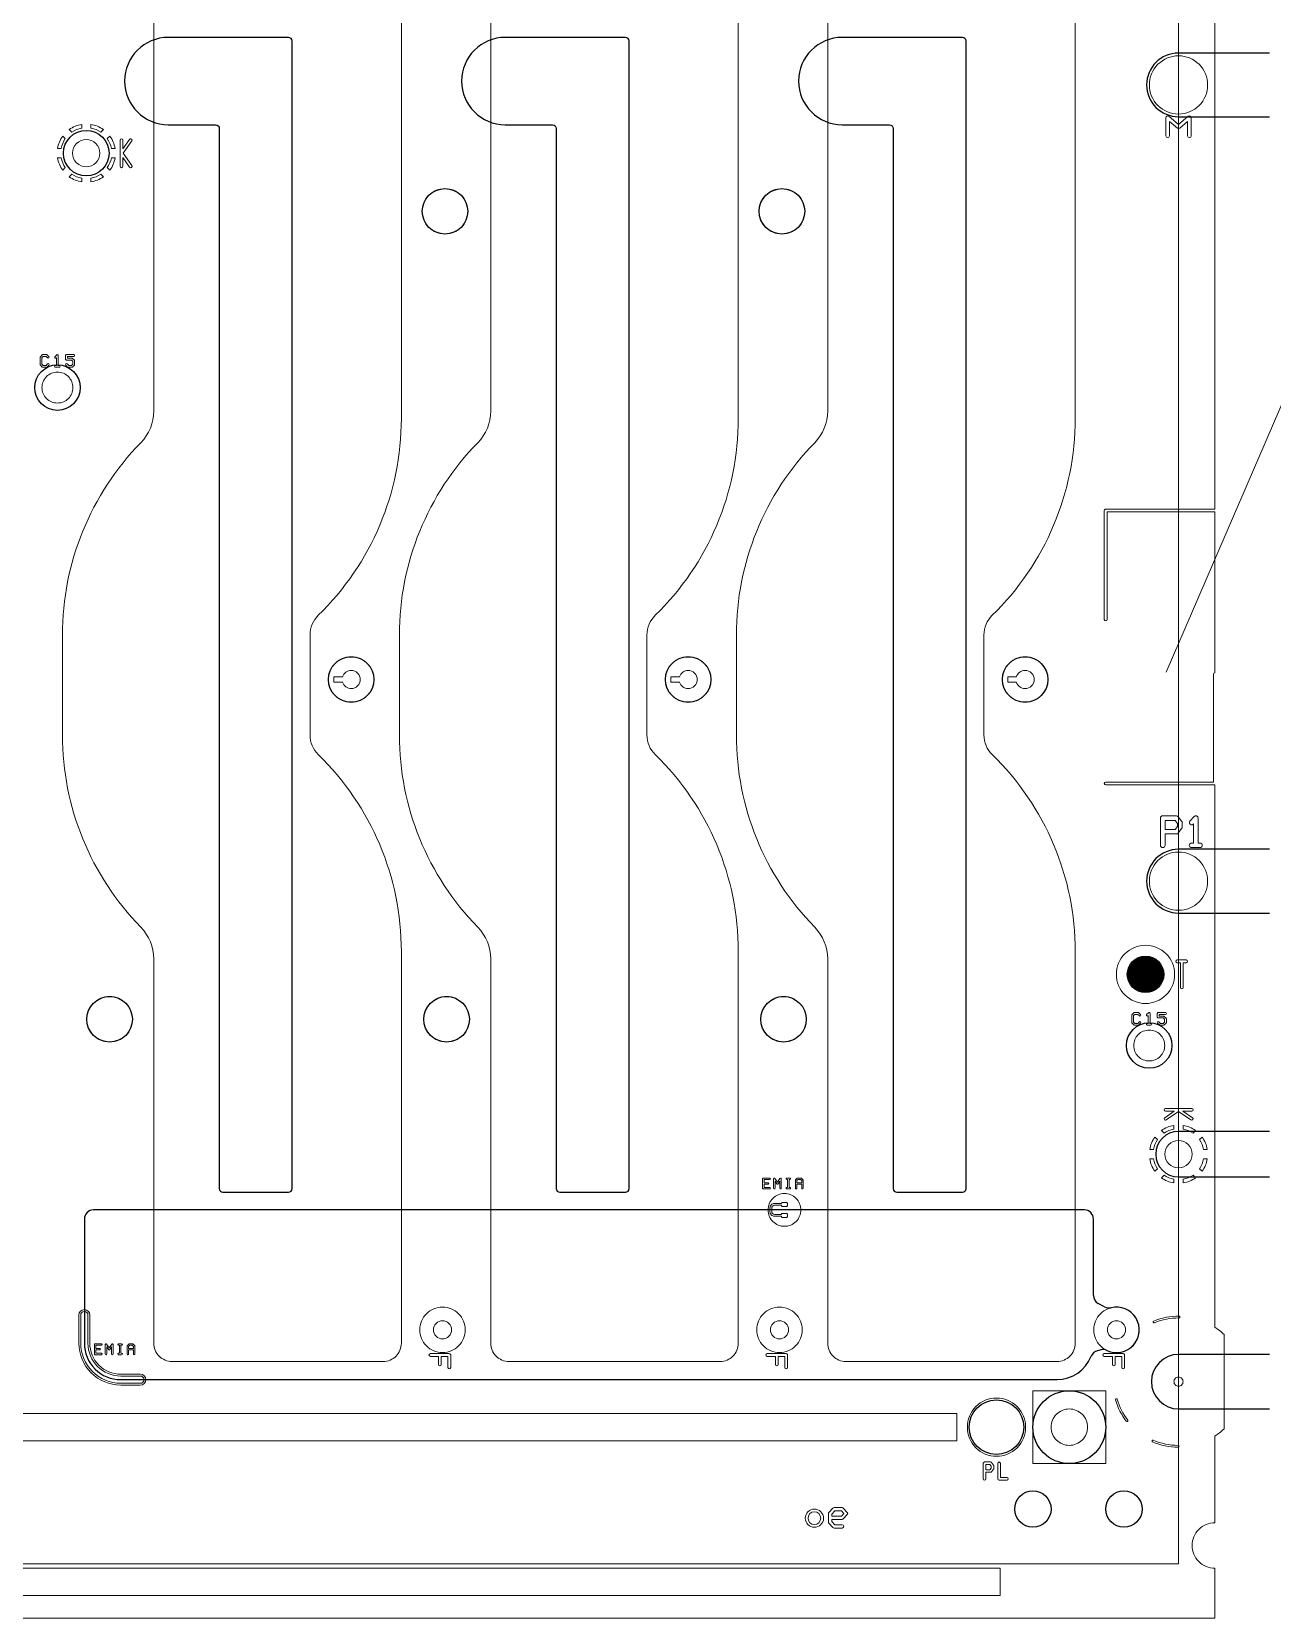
# Model space of a CAD drawing. Extents: x 2864 to 3941, y 2420 to 3182.
# Drawn here: x 3676.7 to 3744.8, y 2662.4 to 2749.6 of the extents above; entities that cross this region are included whole.
import ezdxf

# ---------------------------------------------------------------- set-up
doc = ezdxf.new("R2010")
doc.units = 0
doc.layers.get('0').update_dxf_attribs({"lineweight": 0})
doc.layers.add('EMI-T', color=6, linetype='Continuous', lineweight=0)
doc.layers.add('備註', color=1, linetype='Continuous', lineweight=0)
doc.layers.add('emia-b-panel_layer1', color=2, linetype='Continuous')
doc.layers.add('peta-b_layer0', color=1, linetype='Continuous')

# ---------------------------------------------------------------- blocks, each defined once
blk = doc.blocks.new('PAD_R1')
at = {"const_width": 0.5}
blk.add_lwpolyline([(0.25, 0, 1), (-0.25, 0, 1)], format="xyb", close=True, dxfattribs=at)

msp = doc.modelspace()

# ---------------------------------------------------------------- linework, layer by layer
for p, q in [((3679.42031, 2744.30387), (3679.42031, 2744.50672)), ((3678.51949, 2743.72363), (3678.37606, 2743.86707)), ((3678.37606, 2741.98567), (3678.51949, 2742.12911)), ((3678.0825, 2731.16149), (3678.18184, 2731.16149)), ((3740.6207, 2704.76868), (3740.85448, 2704.76868)), ((3738.0549, 2695.01307), (3738.15424, 2695.01307)), ((3740.43836, 2689.93044), (3739.91644, 2690.29039)), ((3739.42031, 2689.30387), (3739.42031, 2689.50672)), ((3738.51949, 2688.72363), (3738.37606, 2688.86707)), ((3738.37606, 2686.98567), (3738.51949, 2687.12911)), ((3718.23875, 2686.01816), (3718.32484, 2686.01816)), ((3681.52896, 2676.90886), (3681.61505, 2676.90886))]:
    msp.add_line(p, q)
at = {"linetype": 'Continuous'}
for points in [[(3741.67031, 2847.43305), (3741.67031, 2723.37297), (3735.67031, 2723.37297, 0.414239), (3735.59481, 2723.29747), (3735.59481, 2717.29747, 1), (3735.74581, 2717.29747), (3735.74581, 2723.22197), (3741.67031, 2723.22197), (3741.67031, 2714.37297, 0.414239), (3741.59481, 2714.29747), (3741.59481, 2708.37297), (3735.67031, 2708.37297, 1), (3735.67031, 2708.22197), (3741.67031, 2708.22197), (3741.67031, 2678.4197, -0.044688), (3742.17031, 2678.01674), (3742.17031, 2672.83601, -0.044688), (3741.67031, 2672.43305), (3741.67031, 2667.67637, 0.414215), (3740.42031, 2666.42637, 0.414215), (3741.67031, 2665.17637), (3741.67031, 2662.42637), (3487.67031, 2662.42637)], [(3678.72961, 2744.22062), (3678.87305, 2744.07719, -0.106991), (3679.42031, 2744.30387)], [(3679.92031, 2744.50672), (3679.92031, 2744.30387, -0.106992), (3680.46757, 2744.07719), (3680.611, 2744.22062)], [(3740.36873, 2743.88086), (3740.36873, 2744.87424, 0.63678), (3740.20452, 2744.9509), (3739.6727, 2744.50772), (3739.14089, 2744.9509, 0.63678), (3738.97668, 2744.87424), (3738.97668, 2743.88086, 1), (3739.17668, 2743.88086), (3739.17668, 2744.66073)], [(3739.17668, 2744.66073), (3739.60869, 2744.30073, 0.362064), (3739.73672, 2744.30073), (3740.16873, 2744.66073)], [(3740.16873, 2744.66073), (3740.16873, 2743.88086, 1), (3740.36873, 2743.88086)], [(3678.08996, 2743.17637), (3678.29281, 2743.17637, -0.106992), (3678.51949, 2743.72363)], [(3680.96456, 2743.86707), (3680.82112, 2743.72363, -0.106991), (3681.04781, 2743.17637), (3681.25066, 2743.17637)], [(3681.68764, 2743.16194), (3681.68764, 2743.64129, 1), (3681.53764, 2743.64129), (3681.53764, 2742.20089, 1), (3681.68764, 2742.20089), (3681.68764, 2742.68024)], [(3682.17107, 2742.24347), (3681.70375, 2742.92109), (3682.17107, 2743.59871, 1), (3682.04759, 2743.68387), (3681.68764, 2743.16194)], [(3678.51949, 2742.12911, -0.106993), (3678.29281, 2742.67637), (3678.08996, 2742.67637)], [(3681.25066, 2742.67637), (3681.04781, 2742.67637, -0.106992), (3680.82112, 2742.12911), (3680.96456, 2741.98567)], [(3681.68764, 2742.68024), (3682.04759, 2742.15831, 1), (3682.17107, 2742.24347)], [(3679.42031, 2741.34602), (3679.42031, 2741.54887, -0.106992), (3678.87305, 2741.77556), (3678.72961, 2741.63212)], [(3680.611, 2741.63212), (3680.46757, 2741.77556, -0.106991), (3679.92031, 2741.54887), (3679.92031, 2741.34602)], [(3678.18184, 2731.16149, 1), (3678.18184, 2731.26149), (3678.1325, 2731.26149), (3678.1325, 2731.80752, 0.669786), (3678.04699, 2731.84272), (3677.94781, 2731.74353, 1), (3678.01852, 2731.67282), (3678.0325, 2731.68681)], [(3678.0325, 2731.68681), (3678.0325, 2731.26149), (3677.98316, 2731.26149, 1), (3677.98316, 2731.16149), (3678.0825, 2731.16149)], [(3739.86833, 2705.89281), (3739.86833, 2706.14427, 0.163734), (3739.84291, 2706.21983), (3739.6553, 2706.46829, 0.23584), (3739.55537, 2706.51819), (3738.80353, 2706.51819, 0.414226), (3738.67853, 2706.39319), (3738.67853, 2705.64389)], [(3738.67853, 2705.64389), (3738.67853, 2704.89459, 1), (3738.92853, 2704.89459), (3738.92853, 2705.51889), (3739.55537, 2705.51889, 0.235848), (3739.6553, 2705.5688), (3739.84291, 2705.81726, 0.163746), (3739.86833, 2705.89281)], [(3740.85448, 2704.76868, 1), (3740.85448, 2705.01668), (3740.7447, 2705.01668), (3740.7447, 2706.39268, 0.681877), (3740.52979, 2706.477), (3740.29636, 2706.22737, 1), (3740.4775, 2706.05799), (3740.4967, 2706.07852)], [(3740.4967, 2706.07852), (3740.4967, 2705.01668), (3740.38693, 2705.01668, 1), (3740.38693, 2704.76868), (3740.6207, 2704.76868)], [(3738.15424, 2695.01307, 1), (3738.15424, 2695.11307), (3738.1049, 2695.11307), (3738.1049, 2695.6591, 0.669786), (3738.01939, 2695.6943), (3737.9202, 2695.59511, 1), (3737.99092, 2695.5244), (3738.0049, 2695.53839)], [(3738.0049, 2695.53839), (3738.0049, 2695.11307), (3737.95556, 2695.11307, 1), (3737.95556, 2695.01307), (3738.0549, 2695.01307)], [(3739.91644, 2690.29039), (3740.39579, 2690.29039, 1), (3740.39579, 2690.44039), (3738.95539, 2690.44039, 1), (3738.95539, 2690.29039), (3739.43473, 2690.29039)], [(3739.43473, 2690.29039), (3738.91281, 2689.93044, 1), (3738.99797, 2689.80696), (3739.67559, 2690.27429), (3740.35321, 2689.80696, 1), (3740.43836, 2689.93044)], [(3738.72961, 2689.22062), (3738.87305, 2689.07719, -0.106991), (3739.42031, 2689.30387)], [(3739.92031, 2689.50672), (3739.92031, 2689.30387, -0.106992), (3740.46757, 2689.07719), (3740.611, 2689.22062)], [(3738.08996, 2688.17637), (3738.29281, 2688.17637, -0.106992), (3738.51949, 2688.72363)], [(3740.96456, 2688.86707), (3740.82112, 2688.72363, -0.106991), (3741.0478, 2688.17637), (3741.25065, 2688.17637)], [(3738.51949, 2687.12911, -0.106991), (3738.29281, 2687.67637), (3738.08996, 2687.67637)], [(3741.25065, 2687.67637), (3741.0478, 2687.67637, -0.106992), (3740.82112, 2687.12911), (3740.96456, 2686.98568)], [(3739.42031, 2686.34602), (3739.42031, 2686.54887, -0.106992), (3738.87305, 2686.77556), (3738.72961, 2686.63212)], [(3740.611, 2686.63212), (3740.46757, 2686.77556, -0.106993), (3739.92031, 2686.54887), (3739.92031, 2686.34602)], [(3717.21093, 2686.01816, 1), (3717.21093, 2686.09816), (3716.90656, 2686.09816), (3716.90656, 2686.27644), (3717.12484, 2686.27644, 1), (3717.12484, 2686.35644), (3716.90656, 2686.35644), (3716.90656, 2686.53472), (3717.21093, 2686.53472, 1), (3717.21093, 2686.61472), (3716.86656, 2686.61472, 0.414265), (3716.82656, 2686.57472), (3716.82656, 2686.31644)], [(3716.82656, 2686.31644), (3716.82656, 2686.05816, 0.414265), (3716.86656, 2686.01816), (3717.21093, 2686.01816)], [(3717.63874, 2686.38855), (3717.49984, 2686.59691, 0.743057), (3717.42656, 2686.57462), (3717.42656, 2686.05816, 1), (3717.50656, 2686.05816), (3717.50656, 2686.44261)], [(3717.50656, 2686.44261), (3717.60546, 2686.29425, 0.535232), (3717.67203, 2686.29425), (3717.77093, 2686.44261)], [(3717.85093, 2686.05816), (3717.85093, 2686.57462, 0.743057), (3717.77765, 2686.59691), (3717.63874, 2686.38855)], [(3717.77093, 2686.44261), (3717.77093, 2686.05816, 1), (3717.85093, 2686.05816)], [(3718.32484, 2686.01816, 1), (3718.32484, 2686.09816), (3718.27875, 2686.09816), (3718.27875, 2686.53472), (3718.32484, 2686.53472, 1), (3718.32484, 2686.61472), (3718.23875, 2686.61472), (3718.15265, 2686.61472, 1), (3718.15265, 2686.53472), (3718.19874, 2686.53472), (3718.19874, 2686.09816), (3718.15265, 2686.09816, 1), (3718.15265, 2686.01816), (3718.23875, 2686.01816)], [(3719.05093, 2686.05816), (3719.05093, 2686.31644), (3719.05093, 2686.48834, 0.200868), (3719.03922, 2686.51691), (3718.95312, 2686.603, 0.200868), (3718.92455, 2686.61472), (3718.75294, 2686.61472, 0.200868), (3718.72437, 2686.603), (3718.63827, 2686.51691, 0.200868), (3718.62656, 2686.48834), (3718.62656, 2686.31644)], [(3718.62656, 2686.31644), (3718.62656, 2686.05816, 1), (3718.70656, 2686.05816), (3718.70656, 2686.27644), (3718.97093, 2686.27644), (3718.97093, 2686.05816, 1), (3719.05093, 2686.05816)], [(3738.30754, 2678.75847, 1), (3738.34539, 2678.66591, -0.099109), (3739.6945, 2678.92629, 1), (3739.69519, 2679.02629)], [(3680.50114, 2676.90886, 1), (3680.50114, 2676.98886), (3680.19677, 2676.98886), (3680.19677, 2677.16714), (3680.41505, 2677.16714, 1), (3680.41505, 2677.24714), (3680.19677, 2677.24714), (3680.19677, 2677.42542), (3680.50114, 2677.42542, 1), (3680.50114, 2677.50542), (3680.15677, 2677.50542, 0.414265), (3680.11677, 2677.46542), (3680.11677, 2677.20714)], [(3680.11677, 2677.20714), (3680.11677, 2676.94886, 0.414265), (3680.15677, 2676.90886), (3680.50114, 2676.90886)], [(3680.92896, 2677.27925), (3680.79006, 2677.48761, 0.743057), (3680.71677, 2677.46532), (3680.71677, 2676.94886, 1), (3680.79677, 2676.94886), (3680.79677, 2677.33331)], [(3680.79677, 2677.33331), (3680.89568, 2677.18495, 0.535232), (3680.96224, 2677.18495), (3681.06114, 2677.33331)], [(3681.14114, 2676.94886), (3681.14114, 2677.46532, 0.743057), (3681.06786, 2677.48761), (3680.92896, 2677.27925)], [(3681.06114, 2677.33331), (3681.06114, 2676.94886, 1), (3681.14114, 2676.94886)], [(3681.61505, 2676.90886, 1), (3681.61505, 2676.98886), (3681.56896, 2676.98886), (3681.56896, 2677.42542), (3681.61505, 2677.42542, 1), (3681.61505, 2677.50542), (3681.52896, 2677.50542), (3681.44287, 2677.50542, 1), (3681.44287, 2677.42542), (3681.48896, 2677.42542), (3681.48896, 2676.98886), (3681.44287, 2676.98886, 1), (3681.44287, 2676.90886), (3681.52896, 2676.90886)], [(3682.34114, 2676.94886), (3682.34114, 2677.20714), (3682.34114, 2677.37904, 0.200868), (3682.32943, 2677.40761), (3682.24334, 2677.4937, 0.200868), (3682.21476, 2677.50542), (3682.04315, 2677.50542, 0.200868), (3682.01458, 2677.4937), (3681.92849, 2677.40761, 0.200868), (3681.91677, 2677.37904), (3681.91677, 2677.20714)], [(3681.91677, 2677.20714), (3681.91677, 2676.94886, 1), (3681.99677, 2676.94886), (3681.99677, 2677.16714), (3682.26114, 2677.16714), (3682.26114, 2676.94886, 1), (3682.34114, 2676.94886)], [(3739.64763, 2671.92645, -0.100435), (3738.28523, 2672.2121, 1), (3738.24566, 2672.12026)], [(3729.52046, 2670.65836), (3729.52046, 2670.80008, 0.166398), (3729.506, 2670.84303), (3729.39672, 2670.98541, 0.234442), (3729.34086, 2671.01279), (3729.01338, 2671.01279, 0.414239), (3728.94338, 2670.94279), (3728.94338, 2670.51564)], [(3728.94338, 2670.51564), (3728.94338, 2670.08849, 1), (3729.08338, 2670.08849), (3729.08338, 2670.44564), (3729.34086, 2670.44564, 0.234442), (3729.39672, 2670.47302), (3729.506, 2670.61541, 0.166397), (3729.52046, 2670.65836)], [(3721.47481, 2668.24232), (3721.25627, 2668.47742, 0.209079), (3721.19013, 2668.50614), (3720.75349, 2668.50614, 0.209079), (3720.68735, 2668.47742), (3720.4688, 2668.24232, 0.190123), (3720.44472, 2668.18082), (3720.44472, 2667.94594)], [(3720.44472, 2667.94594), (3720.44472, 2667.71106, 0.190123), (3720.4688, 2667.64956), (3720.68735, 2667.41447, 0.209079), (3720.75349, 2667.38574), (3721.19035, 2667.38574, 1), (3721.19035, 2667.56574), (3720.79248, 2667.56574), (3720.62472, 2667.74621), (3720.62472, 2667.85594), (3721.19035, 2667.85594, 0.20993), (3721.25661, 2667.88504), (3721.47443, 2668.11936, 0.394798), (3721.47481, 2668.24232)]]:
    msp.add_lwpolyline(points, format="xyb", dxfattribs=at)
for points in [[(3696.97856, 2677.53646), (3696.97856, 2699.06753, 0.202321), (3692.41506, 2709.88399, -0.202214), (3691.96206, 2710.95803), (3691.96206, 2716.45789, -0.202309), (3692.41545, 2717.53231, 0.202312), (3696.97856, 2728.3484), (3696.97856, 2759.35646, 0.414215), (3695.97856, 2760.35646), (3684.37863, 2760.35646, 0.414215), (3683.37864, 2759.35646), (3683.37864, 2728.76292, -0.196013), (3682.66591, 2727.01515, 0.196007), (3678.36214, 2716.45789), (3678.36214, 2710.95803, 0.196007), (3682.66594, 2700.40074, -0.196009), (3683.37864, 2698.653), (3683.37864, 2677.53646, 0.414215), (3684.37863, 2676.53646), (3695.97856, 2676.53646, 0.414215)], [(3715.48856, 2677.53646), (3715.48856, 2699.06753, 0.202321), (3710.92506, 2709.88399, -0.202214), (3710.47206, 2710.95803), (3710.47206, 2716.45789, -0.202309), (3710.92545, 2717.53231, 0.202312), (3715.48856, 2728.3484), (3715.48856, 2759.35646, 0.414215), (3714.48856, 2760.35646), (3702.88863, 2760.35646, 0.414215), (3701.88864, 2759.35646), (3701.88864, 2728.76292, -0.196013), (3701.17591, 2727.01515, 0.196007), (3696.87214, 2716.45789), (3696.87214, 2710.95803, 0.196007), (3701.17594, 2700.40074, -0.196009), (3701.88864, 2698.653), (3701.88864, 2677.53646, 0.414215), (3702.88863, 2676.53646), (3714.48856, 2676.53646, 0.414215)], [(3733.99856, 2677.53646), (3733.99856, 2699.06753, 0.202321), (3729.43506, 2709.88399, -0.202214), (3728.98206, 2710.95803), (3728.98206, 2716.45789, -0.202309), (3729.43545, 2717.53231, 0.202312), (3733.99856, 2728.3484), (3733.99856, 2759.35646, 0.414215), (3732.99856, 2760.35646), (3721.39863, 2760.35646, 0.414215), (3720.39863, 2759.35646), (3720.39863, 2728.76292, -0.196013), (3719.68591, 2727.01515, 0.196007), (3715.38214, 2716.45789), (3715.38214, 2710.95803, 0.196007), (3719.68594, 2700.40074, -0.196009), (3720.39863, 2698.653), (3720.39863, 2677.53646, 0.414215), (3721.39863, 2676.53646), (3732.99856, 2676.53646, 0.414215)], [(3741.27031, 2746.67637, 0.414215), (3739.67031, 2748.27637, 0.414215), (3738.07031, 2746.67637, 0.414215), (3739.67031, 2745.07637, 0.414215)], [(3680.42031, 2742.92637, 0.414216), (3679.67031, 2743.67637, 0.414216), (3678.92031, 2742.92637, 0.414216), (3679.67031, 2742.17637, 0.414216)], [(3700.62586, 2739.73066, 0.414215), (3699.37586, 2740.98066, 0.414215), (3698.12586, 2739.73066, 0.414215), (3699.37586, 2738.48066, 0.414215)], [(3719.13586, 2739.73066, 0.414215), (3717.88586, 2740.98066, 0.414215), (3716.63586, 2739.73066, 0.414215), (3717.88586, 2738.48066, 0.414215)], [(3677.61653, 2731.27547, 1), (3677.54582, 2731.34618), (3677.46113, 2731.26149), (3677.30387, 2731.26149), (3677.23383, 2731.33154), (3677.23383, 2731.68747), (3677.30387, 2731.75752), (3677.46113, 2731.75752), (3677.54582, 2731.67282, 1), (3677.61653, 2731.74353), (3677.51735, 2731.84272, 0.200121), (3677.48184, 2731.85752), (3677.28316, 2731.85752, 0.200121), (3677.24765, 2731.84272), (3677.14863, 2731.74369, 0.200121), (3677.13383, 2731.70818), (3677.13383, 2731.31083, 0.200121), (3677.14863, 2731.27532), (3677.24765, 2731.17629, 0.200121), (3677.28316, 2731.16149), (3677.48184, 2731.16149, 0.200121), (3677.51735, 2731.17629)], [(3679.03118, 2731.31083), (3679.03118, 2731.5095, 0.200121), (3679.01638, 2731.54501), (3678.91735, 2731.64404, 0.200121), (3678.88184, 2731.65884), (3678.63383, 2731.65884), (3678.63383, 2731.75752), (3678.98118, 2731.75752, 1), (3678.98118, 2731.85752), (3678.58383, 2731.85752, 0.414253), (3678.53382, 2731.80752), (3678.53382, 2731.60884, 0.414253), (3678.58383, 2731.55884), (3678.86113, 2731.55884), (3678.93118, 2731.48879), (3678.93118, 2731.33154), (3678.86113, 2731.26149), (3678.70387, 2731.26149), (3678.61918, 2731.34618, 1), (3678.54847, 2731.27547), (3678.64765, 2731.17629, 0.200121), (3678.68316, 2731.16149), (3678.88184, 2731.16149, 0.200121), (3678.91735, 2731.17629), (3679.01638, 2731.27532, 0.200121)], [(3678.93775, 2730.04485, 0.414215), (3678.08775, 2730.89485, 0.414215), (3677.23775, 2730.04485, 0.414215), (3678.08775, 2729.19485, 0.414215)], [(3695.47409, 2714.00493, 0.414215), (3694.22409, 2715.25493, 0.414215), (3692.97409, 2714.00493, 0.414215), (3694.22409, 2712.75493, 0.414215)], [(3713.98409, 2714.00493, 0.414215), (3712.73409, 2715.25493, 0.414215), (3711.48409, 2714.00493, 0.414215), (3712.73409, 2712.75493, 0.414215)], [(3732.49409, 2714.00493, 0.414215), (3731.24409, 2715.25493, 0.414215), (3729.99409, 2714.00493, 0.414215), (3731.24409, 2712.75493, 0.414215)], [(3694.72409, 2714.00493, -0.414217), (3694.22409, 2713.50493, -0.327542), (3693.74712, 2713.85493), (3693.27295, 2713.85493), (3693.27295, 2714.15493), (3693.74712, 2714.15493, -0.327544), (3694.22409, 2714.50493, -0.414217)], [(3713.23409, 2714.00493, -0.414217), (3712.73409, 2713.50493, -0.327542), (3712.25712, 2713.85493), (3711.78295, 2713.85493), (3711.78295, 2714.15493), (3712.25712, 2714.15493, -0.327544), (3712.73409, 2714.50493, -0.414217)], [(3731.74409, 2714.00493, -0.414217), (3731.24409, 2713.50493, -0.327542), (3730.76712, 2713.85493), (3730.29295, 2713.85493), (3730.29295, 2714.15493), (3730.76712, 2714.15493, -0.327544), (3731.24409, 2714.50493, -0.414217)], [(3741.27031, 2702.92637, 0.414215), (3739.67031, 2704.52637, 0.414215), (3738.07031, 2702.92637, 0.414215), (3739.67031, 2701.32637, 0.414215)], [(3739.45746, 2697.80513, 0.414214), (3737.85751, 2699.40507, 0.414214), (3736.25757, 2697.80513, 0.414214), (3737.85751, 2696.20518, 0.414214)], [(3740.09653, 2698.44504, 1), (3740.09653, 2698.59504), (3739.84819, 2698.59504), (3739.59984, 2698.59504, 1), (3739.59984, 2698.44504), (3739.77319, 2698.44504), (3739.77319, 2697.07965, 1), (3739.92319, 2697.07965), (3739.92319, 2698.44504)], [(3682.2037, 2695.33723, 0.414215), (3680.9537, 2696.58723, 0.414215), (3679.7037, 2695.33723, 0.414215), (3680.9537, 2694.08723, 0.414215)], [(3700.7137, 2695.33723, 0.414215), (3699.4637, 2696.58723, 0.414215), (3698.2137, 2695.33723, 0.414215), (3699.4637, 2694.08723, 0.414215)], [(3719.2237, 2695.33723, 0.414215), (3717.9737, 2696.58723, 0.414215), (3716.7237, 2695.33723, 0.414215), (3717.9737, 2694.08723, 0.414215)], [(3737.58893, 2695.12705, 1), (3737.51822, 2695.19776), (3737.43353, 2695.11307), (3737.27627, 2695.11307), (3737.20622, 2695.18312), (3737.20622, 2695.53905), (3737.27627, 2695.6091), (3737.43353, 2695.6091), (3737.51822, 2695.5244, 1), (3737.58893, 2695.59511), (3737.48975, 2695.6943, 0.200121), (3737.45424, 2695.7091), (3737.25556, 2695.7091, 0.200121), (3737.22005, 2695.6943), (3737.12102, 2695.59527, 0.200121), (3737.10622, 2695.55976), (3737.10622, 2695.16241, 0.200121), (3737.12102, 2695.1269), (3737.22005, 2695.02787, 0.200121), (3737.25556, 2695.01307), (3737.45424, 2695.01307, 0.200121), (3737.48975, 2695.02787)], [(3739.00357, 2695.16241), (3739.00357, 2695.36108, 0.200121), (3738.98877, 2695.39659), (3738.88975, 2695.49562, 0.200121), (3738.85424, 2695.51042), (3738.60622, 2695.51042), (3738.60622, 2695.6091), (3738.95357, 2695.6091, 1), (3738.95357, 2695.7091), (3738.55622, 2695.7091, 0.414253), (3738.50622, 2695.6591), (3738.50622, 2695.46042, 0.414253), (3738.55622, 2695.41042), (3738.83353, 2695.41042), (3738.90357, 2695.34037), (3738.90357, 2695.18312), (3738.83353, 2695.11307), (3738.67627, 2695.11307), (3738.59158, 2695.19776, 1), (3738.52087, 2695.12705), (3738.62005, 2695.02787, 0.200121), (3738.65556, 2695.01307), (3738.85424, 2695.01307, 0.200121), (3738.88975, 2695.02787), (3738.98877, 2695.1269, 0.200121)], [(3738.91015, 2693.89643, 0.414215), (3738.06015, 2694.74643, 0.414215), (3737.21015, 2693.89643, 0.414215), (3738.06015, 2693.04643, 0.414215)], [(3740.42031, 2687.92637, 0.414216), (3739.67031, 2688.67637, 0.414216), (3738.92031, 2687.92637, 0.414216), (3739.67031, 2687.17637, 0.414216)], [(3718.92288, 2684.86106, 0.414215), (3718.02287, 2685.76106, 0.414215), (3717.12288, 2684.86106, 0.414215), (3718.02287, 2683.96106, 0.414215)], [(3718.18538, 2684.49856, -0.414253), (3718.13537, 2684.44856), (3717.91038, 2684.44856, -0.414253), (3717.86038, 2684.49856), (3717.86038, 2684.51531), (3717.47711, 2684.51531, -0.414222), (3717.22711, 2684.76531), (3717.22711, 2684.96531, -0.414222), (3717.47711, 2685.21531), (3717.86038, 2685.21531), (3717.86038, 2685.22356, -0.414253), (3717.91038, 2685.27356), (3718.13537, 2685.27356, -0.414253), (3718.18538, 2685.22356), (3718.18538, 2685.09856, -0.414253), (3718.13537, 2685.04856), (3717.91038, 2685.04856, -0.414253), (3717.86038, 2685.09856), (3717.86038, 2685.11531), (3717.47711, 2685.11531, 0.414224), (3717.32711, 2684.96531), (3717.32711, 2684.76531, 0.414224), (3717.47711, 2684.61531), (3717.86038, 2684.61531), (3717.86038, 2684.62356, -0.414253), (3717.91038, 2684.67356), (3718.13537, 2684.67356, -0.414253), (3718.18538, 2684.62356)], [(3682.64033, 2675.23646, 1), (3682.64033, 2675.83646), (3681.56467, 2675.83646, -0.414215), (3679.86468, 2677.53646), (3679.86468, 2679.08478, 1), (3679.26468, 2679.08478), (3679.26468, 2677.53646, 0.414214), (3681.56467, 2675.23646)], [(3682.64033, 2675.33646), (3681.56467, 2675.33646, -0.414214), (3679.36468, 2677.53646), (3679.36468, 2679.08478, -1), (3679.76468, 2679.08478), (3679.76468, 2677.53646, 0.414215), (3681.56467, 2675.73646), (3682.64033, 2675.73646, -1)], [(3700.4919, 2678.2762, 0.414215), (3699.24189, 2679.5262, 0.414215), (3697.99189, 2678.2762, 0.414215), (3699.24189, 2677.0262, 0.414215)], [(3699.74189, 2678.2762, -0.414217), (3699.24189, 2677.7762, -0.414217), (3698.74189, 2678.2762, -0.414217), (3699.24189, 2678.7762, -0.414217)], [(3719.0019, 2678.2762, 0.414215), (3717.7519, 2679.5262, 0.414215), (3716.5019, 2678.2762, 0.414215), (3717.7519, 2677.0262, 0.414215)], [(3718.2519, 2678.2762, -0.414217), (3717.7519, 2677.7762, -0.414217), (3717.2519, 2678.2762, -0.414217), (3717.7519, 2678.7762, -0.414217)], [(3737.5119, 2678.2762, 0.414215), (3736.2619, 2679.5262, 0.414215), (3735.0119, 2678.2762, 0.414215), (3736.2619, 2677.0262, 0.414215)], [(3736.7619, 2678.2762, -0.414217), (3736.2619, 2677.7762, -0.414217), (3735.7619, 2678.2762, -0.414217), (3736.2619, 2678.7762, -0.414217)], [(3699.68913, 2676.19769), (3699.68913, 2676.89305, 0.414241), (3699.61413, 2676.96805), (3699.0926, 2676.96805), (3698.57108, 2676.96805, 1), (3698.57108, 2676.81805), (3699.01761, 2676.81805), (3699.01761, 2676.37153, 1), (3699.16761, 2676.37153), (3699.16761, 2676.81805), (3699.53913, 2676.81805), (3699.53913, 2676.19769, 1)], [(3718.19913, 2676.19769), (3718.19913, 2676.89305, 0.414241), (3718.12413, 2676.96805), (3717.60261, 2676.96805), (3717.08108, 2676.96805, 1), (3717.08108, 2676.81805), (3717.52761, 2676.81805), (3717.52761, 2676.37153, 1), (3717.67761, 2676.37153), (3717.67761, 2676.81805), (3718.04913, 2676.81805), (3718.04913, 2676.19769, 1)], [(3736.70913, 2676.19769), (3736.70913, 2676.89305, 0.414241), (3736.63413, 2676.96805), (3736.1126, 2676.96805), (3735.59108, 2676.96805, 1), (3735.59108, 2676.81805), (3736.03761, 2676.81805), (3736.03761, 2676.37153, 1), (3736.18761, 2676.37153), (3736.18761, 2676.81805), (3736.55913, 2676.81805), (3736.55913, 2676.19769, 1)], [(3739.92031, 2675.42637, 0.414222), (3739.67031, 2675.67637, 0.414222), (3739.42031, 2675.42637, 0.414222), (3739.67031, 2675.17637, 0.414222)], [(3731.27031, 2672.92637, 0.414215), (3729.67031, 2674.52637, 0.414215), (3728.07031, 2672.92637, 0.414215), (3729.67031, 2671.32637, 0.414215)], [(3736.88301, 2673.30954, -0.092395), (3736.30758, 2674.45577, 1), (3736.2115, 2674.42804, 0.092395), (3736.80338, 2673.24906, 1)], [(3734.67031, 2672.92637, -0.414216), (3733.67031, 2671.92637, -0.414216), (3732.67031, 2672.92637, -0.414216), (3733.67031, 2673.92637, -0.414216)], [(3730.25046, 2670.01849, 1), (3730.25046, 2670.15849), (3729.88338, 2670.15849), (3729.88338, 2670.94279, 1), (3729.74338, 2670.94279), (3729.74338, 2670.08849, 0.414239), (3729.81338, 2670.01849)]]:
    msp.add_lwpolyline(points, format="xyb", close=True, dxfattribs=at)
for points in [[(3739.61833, 2705.93471), (3739.49313, 2705.76889), (3738.92853, 2705.76889), (3738.92853, 2706.26819), (3739.49313, 2706.26819), (3739.61833, 2706.10238)], [(3718.97093, 2686.35644), (3718.70656, 2686.35644), (3718.70656, 2686.47206), (3718.76922, 2686.53472), (3718.90827, 2686.53472), (3718.97093, 2686.47206)], [(3682.26114, 2677.24714), (3681.99677, 2677.24714), (3681.99677, 2677.36276), (3682.05944, 2677.42542), (3682.19848, 2677.42542), (3682.26114, 2677.36276)], [(3735.67031, 2670.92637), (3735.67031, 2674.92637), (3731.67031, 2674.92637), (3731.67031, 2670.92637)], [(3727.50153, 2672.17637), (3727.50153, 2673.67637), (3504.51468, 2673.67637), (3504.51468, 2672.17637), (3573.69305, 2672.17637), (3573.69305, 2672.97601), (3647.23939, 2672.97601), (3647.23939, 2672.17637)], [(3729.38046, 2670.68179), (3729.30667, 2670.58564), (3729.08338, 2670.58564), (3729.08338, 2670.87279), (3729.30667, 2670.87279), (3729.38046, 2670.77664)], [(3721.28601, 2668.18104), (3721.15113, 2668.03594), (3720.62472, 2668.03594), (3720.62472, 2668.14567), (3720.79248, 2668.32614), (3721.15113, 2668.32614)], [(3729.87859, 2663.67637), (3729.87859, 2665.17637), (3502.52007, 2665.17637), (3502.52007, 2663.67637)]]:
    msp.add_lwpolyline(points, close=True, dxfattribs=at)
for radius in [0.5, 0.35]:
    msp.add_circle((3719.67031, 2667.92637), radius)
for centre, radius, start, end in [((3679.67031, 2742.92637), 1.6, 98.989222, 126.010598), ((3679.67031, 2742.92637), 1.6, 53.989402, 81.010778), ((3679.67031, 2742.92637), 1.6, 143.989402, 171.010778), ((3679.67031, 2742.92637), 1.6, 8.989222, 36.010598), ((3679.67031, 2742.92637), 1.6, 188.989389, 216.010785), ((3679.67031, 2742.92637), 1.6, 323.989402, 351.010778), ((3679.67031, 2742.92637), 1.6, 233.989373, 261.01066), ((3679.67031, 2742.92637), 1.6, 278.989222, 306.010598), ((3739.67031, 2687.92637), 1.6, 98.989222, 126.010598), ((3739.67031, 2687.92637), 1.6, 53.989402, 81.010778), ((3739.67031, 2687.92637), 1.6, 143.989402, 171.010778), ((3739.67031, 2687.92637), 1.6, 8.989222, 36.010598), ((3739.67031, 2687.92637), 1.6, 188.989222, 216.010598), ((3739.67031, 2687.92637), 1.6, 323.989373, 351.01066), ((3739.67031, 2687.92637), 1.6, 233.989402, 261.010778), ((3739.67031, 2687.92637), 1.6, 278.989389, 306.010785), ((3739.67031, 2675.42637), 3.6, 89.604098, 112.243855), ((3739.67031, 2675.42638), 3.6, 246.688134, 269.628747), ((3739.64731, 2671.87645), 0.05, 269.627583, 89.627583)]:
    msp.add_arc(centre, radius, start, end)
at = {"layer": 'EMI-T', "linetype": 'Continuous'}
msp.add_lwpolyline([(3739.6703, 3039.42637), (3489.6703, 3039.42637), (3489.6703, 2665.42637), (3739.6703, 2665.42637)], close=True, dxfattribs=at)
at = {"layer": 'emia-b-panel_layer1'}
for p, q in [((3739.67031, 2744.92637), (3744.67031, 2744.92637)), ((3739.67031, 2701.17637), (3744.67031, 2701.17637)), ((3739.67031, 2686.67637), (3744.67031, 2686.67637)), ((3735.61173, 2679.53542), (3735.26307, 2679.72157)), ((3735.41315, 2677.17339), (3735.21609, 2677.12624)), ((3739.68104, 2673.92637), (3744.67031, 2673.92637))]:
    msp.add_line(p, q, dxfattribs=at)
at = {"layer": 'emia-b-panel_layer1', "linetype": 'Continuous'}
for points in [[(3744.67031, 2748.42637), (3739.67031, 2748.42637, 1), (3739.67031, 2744.92637)], [(3744.67031, 2704.67637), (3739.67031, 2704.67637, 1), (3739.67031, 2701.17637)], [(3744.67031, 2689.17637), (3739.67031, 2689.17637, 1), (3739.67031, 2686.67637)], [(3734.99856, 2680.16264), (3734.99856, 2684.36106, 0.414217), (3734.49856, 2684.86106), (3680.06468, 2684.86106, 0.414217), (3679.56468, 2684.36106), (3679.56468, 2677.53646, 0.414215), (3681.56467, 2675.53646), (3732.99856, 2675.53646, 0.310476), (3734.8658, 2676.81943)], [(3744.67031, 2676.92637), (3739.68104, 2676.92637, 1), (3739.68104, 2673.92637)]]:
    msp.add_lwpolyline(points, format="xyb", dxfattribs=at)
at = {"layer": 'emia-b-panel_layer1'}
for centre, radius in [((3679.67031, 2742.92637), 1.25), ((3699.37586, 2739.73066), 1.25), ((3717.88586, 2739.73066), 1.25), ((3678.08775, 2730.04485), 1.25), ((3694.22409, 2714.00493), 1.25), ((3712.73409, 2714.00493), 1.25), ((3731.24409, 2714.00493), 1.25), ((3737.85751, 2697.80513), 1), ((3680.9537, 2695.33723), 1.25), ((3699.4637, 2695.33723), 1.25), ((3717.9737, 2695.33723), 1.25), ((3738.06015, 2693.89643), 1.25), ((3729.67031, 2672.92637), 1.5), ((3733.67031, 2672.92637), 2), ((3731.67031, 2668.42637), 1), ((3736.67031, 2668.42637), 1)]:
    msp.add_circle(centre, radius, dxfattribs=at)
for centre, radius, start, end in [((3735.49856, 2680.16264), 0.5, 180.000066, 241.902419), ((3735.84683, 2679.9756), 0.49903, 241.893129, 283.739998), ((3736.26248, 2678.27635), 1.25032, 245.214773, 103.746984), ((3735.33233, 2676.64017), 0.49978, 103.448399, 158.980689), ((3735.52931, 2676.68832), 0.49878, 65.225583, 103.466465)]:
    msp.add_arc(centre, radius, start, end, dxfattribs=at)
at = {"layer": 'peta-b_layer0', "linetype": 'Continuous'}
for points in [[(3690.97857, 2686.03235), (3690.97857, 2749.08613, 0.414227), (3690.77857, 2749.28612), (3684.17848, 2749.28612, 1), (3684.17848, 2744.48629), (3686.77858, 2744.48629, -0.414223), (3686.97858, 2744.28629), (3686.97858, 2686.03235, 0.414227), (3687.17858, 2685.83235), (3690.77857, 2685.83235, 0.414227)], [(3709.48857, 2686.03235), (3709.48857, 2749.08613, 0.414227), (3709.28857, 2749.28612), (3702.68848, 2749.28612, 1), (3702.68848, 2744.48629), (3705.28858, 2744.48629, -0.414223), (3705.48858, 2744.28629), (3705.48858, 2686.03235, 0.414227), (3705.68858, 2685.83235), (3709.28857, 2685.83235, 0.414227)], [(3727.99857, 2686.03235), (3727.99857, 2749.08613, 0.414227), (3727.79857, 2749.28612), (3721.19848, 2749.28612, 1), (3721.19848, 2744.48629), (3723.79858, 2744.48629, -0.414223), (3723.99858, 2744.28629), (3723.99858, 2686.03235, 0.414227), (3724.19858, 2685.83235), (3727.79857, 2685.83235, 0.414227)]]:
    msp.add_lwpolyline(points, format="xyb", close=True, dxfattribs=at)
at = {"layer": '備註', "linetype": 'Continuous'}
msp.add_line((3738.98382, 2714.41377), (3788.18135, 2828.38093), dxfattribs=at)

# ---------------------------------------------------------------- block references
at = {"layer": 'EMI-T', "xscale": -2, "yscale": 2}
msp.add_blockref('PAD_R1', (3737.85751, 2697.80513), dxfattribs=at)

doc.saveas('drawing.dxf')
